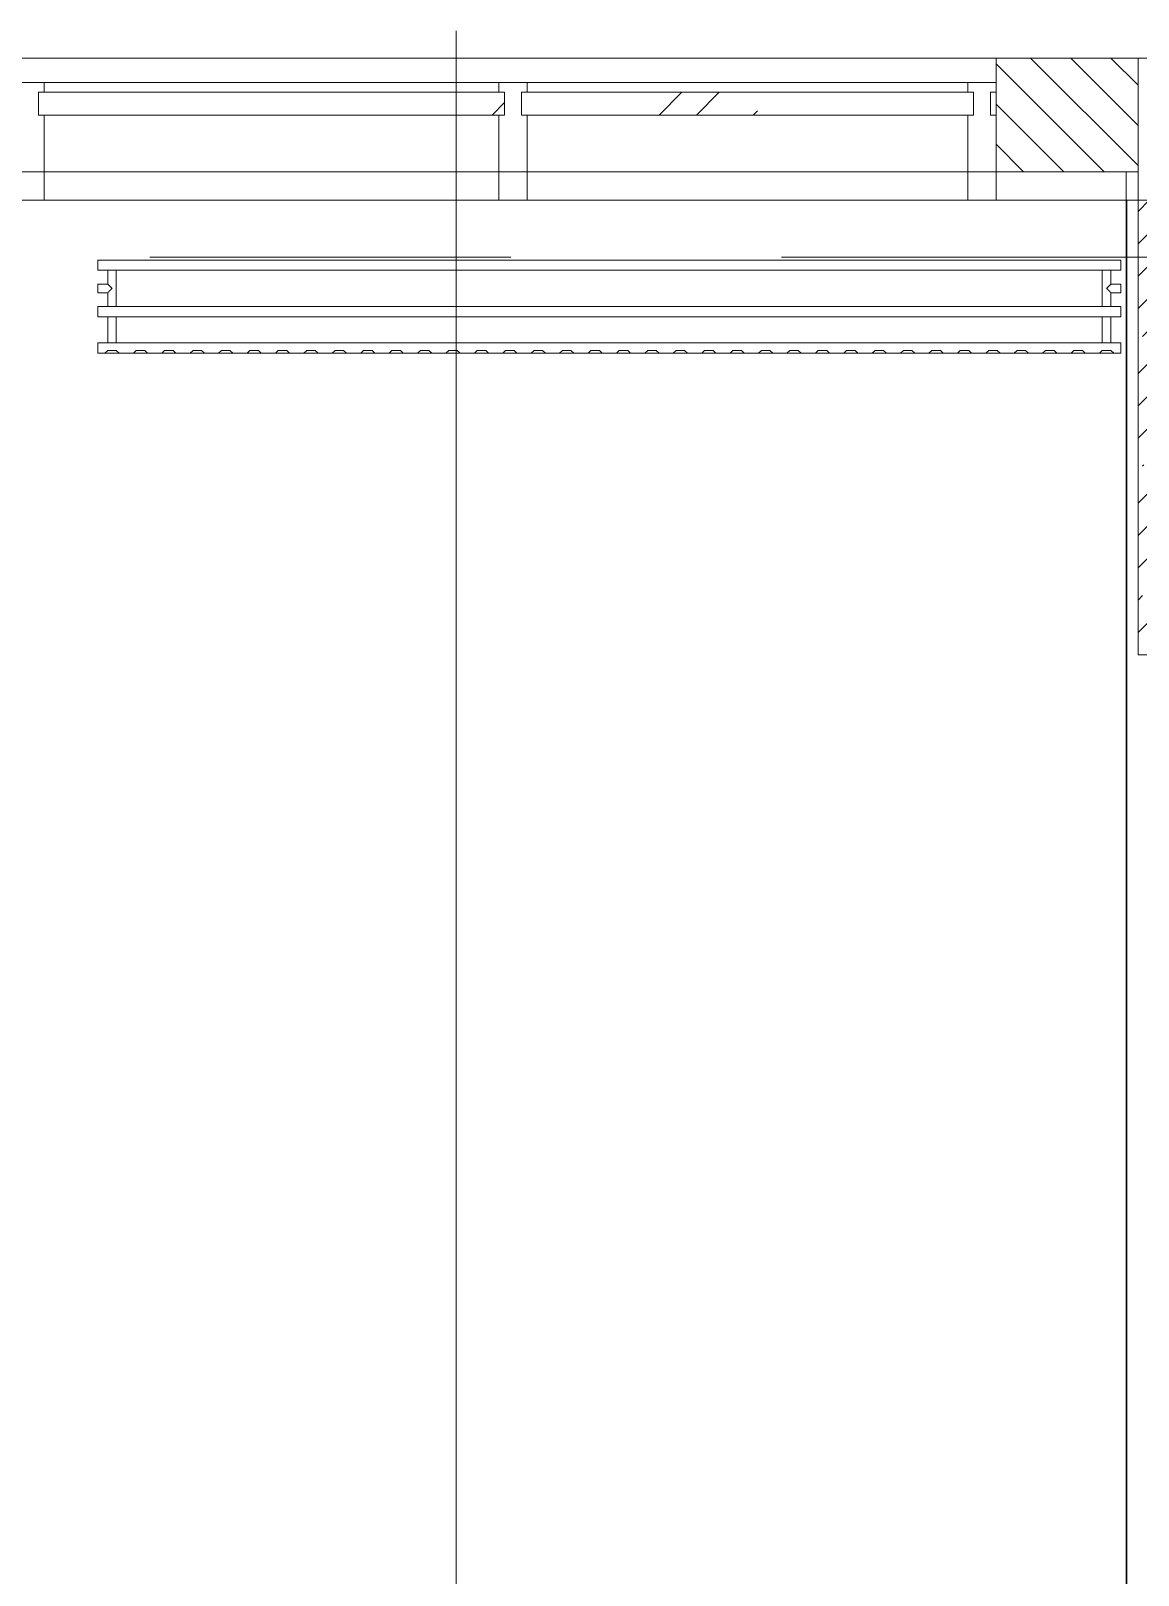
# Model space of a CAD drawing. Header units: millimetres. Extents: x -4029 to 232974, y -8553 to 104777.
# Drawn here: x 11762 to 13710, y 24680 to 27398 of the extents above; entities that cross this region are included whole.
import ezdxf

# ---------------------------------------------------------------- set-up
doc = ezdxf.new("R2010")
doc.units = ezdxf.units.MM
doc.linetypes.add('Осевая', pattern=[3175, 635, -476.25, 1587.5, -476.25])
for name, color, linetype, lineweight in [('A-AREA-BNDY', 7, 'Continuous', 9), ('A-GLAZ-CURT', 7, 'Continuous', 9), ('A-GLAZ-CWMG', 7, 'Continuous', 9), ('A-WALL', 7, 'Continuous', 9), ('S-COLS', 7, 'Continuous', 9), ('Оси', 7, 'Continuous', 9), ('Оси-2', 7, 'Осевая', 9)]:
    doc.layers.add(name, color=color, linetype=linetype, lineweight=lineweight)
doc.layers.add('A-FLOR-1', color=7, linetype='Continuous', lineweight=9, true_color=0xaaaaaa)
doc.layers.add('M-EQPM-1', color=7, linetype='Continuous', lineweight=9, true_color=0xaaaaaa)

# ---------------------------------------------------------------- blocks, each defined once
blk = doc.blocks.new('BSC_Колонна _Прямоугольная - 600х800-24078684-План монтажа стен и перегородок 1 этажа в осях 1-12')
at = {"layer": 'S-COLS'}
h = blk.add_hatch(dxfattribs=at)
h.set_pattern_fill('FP_5', color=256, style=0, pattern_type=2)
h.set_pattern_definition([(45, (-14010, -26700), (-57.02463, 57.02463), []), (45, (-13952.975, -26700), (-57.02463, 57.02463), [100.806, -20.161, 3.353, -16.808])])
h.paths.add_polyline_path([(272.9, -400), (300, -400), (300, 400), (-300, 400), (-300, -400)])
for p, q in [((300, 400), (-300, 400)), ((-300, 400), (-300, -400)), ((300, -400), (300, 400)), ((-300, -400), (300, -400))]:
    blk.add_line(p, q, dxfattribs=at)
blk = doc.blocks.new('Системная панель - Стекло - 40мм-V13-План монтажа стен и перегородок 1 этажа в осях 1-12')
at = {"layer": 'A-GLAZ-CURT'}
h = blk.add_hatch(dxfattribs=at)
h.set_pattern_fill('FP_27', color=256, style=0, pattern_type=2)
h.set_pattern_definition([(45, (-12285.26, -27190), (-282.8427, 282.8427), [200, -600]), (45, (-12485.26, -27290), (-282.8427, 282.8427), [600, -200]), (45, (-12085.26, -27390), (-282.8427, 282.8427), [200, -600])])
h.paths.add_polyline_path([(410, -40), (410, 0), (-410, 0), (-410, -40), (400, -40)])
for p, q in [((410, 0), (-410, 0)), ((-410, 0), (-410, -40)), ((410, -40), (410, 0)), ((-410, -40), (410, -40))]:
    blk.add_line(p, q, dxfattribs=at)
blk = doc.blocks.new('Системная панель - Стекло - 40мм-V14-План монтажа стен и перегородок 1 этажа в осях 1-12')
at = {"layer": 'A-GLAZ-CURT'}
h = blk.add_hatch(dxfattribs=at)
h.set_pattern_fill('FP_28', color=256, style=0, pattern_type=2)
h.set_pattern_definition([(45, (-13122.76, -27190), (-282.8427, 282.8427), [200, -600]), (45, (-13322.76, -27290), (-282.8427, 282.8427), [600, -200]), (45, (-12922.76, -27390), (-282.8427, 282.8427), [200, -600])])
h.paths.add_polyline_path([(17.1, -40), (397.5, -40), (397.5, 0), (-397.5, 0), (-397.5, -40), (-387.5, -40)])
for p, q in [((397.5, 0), (-397.5, 0)), ((-397.5, 0), (-397.5, -40)), ((397.5, -40), (397.5, 0)), ((-397.5, -40), (397.5, -40))]:
    blk.add_line(p, q, dxfattribs=at)
blk = doc.blocks.new('Прямоугольный импост - Импост структурный с накладкой - 160мм-20149069-План монтажа стен и перегородок 1 этажа в осях 1-12')
at = {"layer": 'A-GLAZ-CWMG'}
for p, q in [((9185, 27307), (8385, 27307)), ((9185, 27150), (8385, 27150))]:
    blk.add_line(p, q, dxfattribs=at)
blk = doc.blocks.new('Прямоугольный импост - Импост структурный с накладкой - 160мм-22794257-План монтажа стен и перегородок 1 этажа в осях 1-12')
at = {"layer": 'A-GLAZ-CWMG'}
for p, q in [((4935, 27307), (4160, 27307)), ((4935, 27150), (4160, 27150))]:
    blk.add_line(p, q, dxfattribs=at)
blk = doc.blocks.new('Прямоугольный импост - Импост структурный с накладкой - 190мм-20153711-План монтажа стен и перегородок 1 этажа в осях 1-12')
at = {"layer": 'A-GLAZ-CWMG'}
for p, q in [((-50, 40), (-50, 190)), ((-50, 190), (0, 190)), ((0, 190), (0, 40)), ((-40, 40), (-50, 40)), ((-40, 0), (-40, 40)), ((-10, 40), (-10, 0)), ((0, 40), (-10, 40)), ((-50, -17), (-50, 0)), ((-50, 0), (-40, 0)), ((-10, 0), (0, 0)), ((0, 0), (0, -17)), ((0, -17), (-50, -17))]:
    blk.add_line(p, q, dxfattribs=at)
blk = doc.blocks.new('Прямоугольный импост - Импост структурный с накладкой - 190мм-20153693-План монтажа стен и перегородок 1 этажа в осях 1-12')
at = {"layer": 'A-GLAZ-CWMG'}
for p, q in [((-25, 40), (-25, 190)), ((-25, 190), (25, 190)), ((25, 190), (25, 40)), ((-15, 40), (-25, 40)), ((-15, 0), (-15, 40)), ((15, 40), (15, 0)), ((25, 40), (15, 40)), ((-25, -17), (-25, 0)), ((-25, 0), (-15, 0)), ((15, 0), (25, 0)), ((25, 0), (25, -17)), ((25, -17), (-25, -17))]:
    blk.add_line(p, q, dxfattribs=at)
blk = doc.blocks.new('radiator_prado_classic_z_tip_30_po exemplyaru - Classic Z Тип 30-500-30677905-План монтажа стен и перегородок 1 этажа в осях 1-12')
at = {"layer": 'M-EQPM-1'}
for p, q in [((0, 228), (0, 210)), ((1800, 228), (0, 228)), ((0, 210), (0, 228)), ((0, 228), (12.5, 228)), ((12.5, 228), (37.5, 228)), ((37.5, 228), (12.5, 228)), ((12.5, 228), (37.5, 228)), ((12.5, 228), (17.5, 223)), ((12.5, 228), (17.5, 223)), ((32.5, 223), (17.5, 223)), ((17.5, 223), (32.5, 223)), ((32.5, 223), (37.5, 228)), ((37.5, 228), (32.5, 223)), ((37.5, 228), (62.5, 228)), ((62.5, 228), (87.5, 228)), ((87.5, 228), (62.5, 228)), ((62.5, 228), (87.5, 228)), ((62.5, 228), (67.5, 223)), ((62.5, 228), (67.5, 223)), ((82.5, 223), (67.5, 223)), ((67.5, 223), (82.5, 223)), ((82.5, 223), (87.5, 228)), ((87.5, 228), (82.5, 223)), ((87.5, 228), (112.5, 228)), ((112.5, 228), (137.5, 228)), ((137.5, 228), (112.5, 228)), ((112.5, 228), (137.5, 228)), ((112.5, 228), (117.5, 223)), ((112.5, 228), (117.5, 223)), ((132.5, 223), (117.5, 223)), ((117.5, 223), (132.5, 223)), ((132.5, 223), (137.5, 228)), ((137.5, 228), (132.5, 223)), ((137.5, 228), (162.5, 228)), ((162.5, 228), (187.5, 228)), ((187.5, 228), (162.5, 228)), ((162.5, 228), (187.5, 228)), ((162.5, 228), (167.5, 223)), ((162.5, 228), (167.5, 223)), ((182.5, 223), (167.5, 223)), ((167.5, 223), (182.5, 223)), ((182.5, 223), (187.5, 228)), ((187.5, 228), (182.5, 223)), ((187.5, 228), (212.5, 228)), ((212.5, 228), (237.5, 228)), ((237.5, 228), (212.5, 228)), ((212.5, 228), (237.5, 228)), ((212.5, 228), (217.5, 223)), ((212.5, 228), (217.5, 223)), ((232.5, 223), (217.5, 223)), ((217.5, 223), (232.5, 223)), ((232.5, 223), (237.5, 228)), ((237.5, 228), (232.5, 223)), ((237.5, 228), (262.5, 228)), ((262.5, 228), (287.5, 228)), ((287.5, 228), (262.5, 228)), ((262.5, 228), (287.5, 228)), ((262.5, 228), (267.5, 223)), ((262.5, 228), (267.5, 223)), ((282.5, 223), (267.5, 223)), ((267.5, 223), (282.5, 223)), ((282.5, 223), (287.5, 228)), ((287.5, 228), (282.5, 223)), ((287.5, 228), (312.5, 228)), ((312.5, 228), (337.5, 228)), ((337.5, 228), (312.5, 228)), ((312.5, 228), (337.5, 228)), ((312.5, 228), (317.5, 223)), ((312.5, 228), (317.5, 223)), ((332.5, 223), (317.5, 223)), ((317.5, 223), (332.5, 223)), ((332.5, 223), (337.5, 228)), ((337.5, 228), (332.5, 223)), ((337.5, 228), (362.5, 228)), ((362.5, 228), (387.5, 228)), ((387.5, 228), (362.5, 228)), ((362.5, 228), (387.5, 228)), ((362.5, 228), (367.5, 223)), ((362.5, 228), (367.5, 223)), ((382.5, 223), (367.5, 223)), ((367.5, 223), (382.5, 223)), ((382.5, 223), (387.5, 228)), ((387.5, 228), (382.5, 223)), ((387.5, 228), (412.5, 228)), ((412.5, 228), (437.5, 228)), ((437.5, 228), (412.5, 228)), ((412.5, 228), (437.5, 228)), ((412.5, 228), (417.5, 223)), ((412.5, 228), (417.5, 223)), ((432.5, 223), (417.5, 223)), ((417.5, 223), (432.5, 223)), ((432.5, 223), (437.5, 228)), ((437.5, 228), (432.5, 223)), ((437.5, 228), (462.5, 228)), ((462.5, 228), (487.5, 228)), ((487.5, 228), (462.5, 228)), ((462.5, 228), (487.5, 228)), ((462.5, 228), (467.5, 223)), ((462.5, 228), (467.5, 223)), ((482.5, 223), (467.5, 223)), ((467.5, 223), (482.5, 223)), ((482.5, 223), (487.5, 228)), ((487.5, 228), (482.5, 223)), ((487.5, 228), (512.5, 228)), ((512.5, 228), (537.5, 228)), ((537.5, 228), (512.5, 228)), ((512.5, 228), (537.5, 228)), ((512.5, 228), (517.5, 223)), ((512.5, 228), (517.5, 223)), ((532.5, 223), (517.5, 223)), ((517.5, 223), (532.5, 223)), ((532.5, 223), (537.5, 228)), ((537.5, 228), (532.5, 223)), ((537.5, 228), (562.5, 228)), ((562.5, 228), (587.5, 228)), ((587.5, 228), (562.5, 228)), ((562.5, 228), (587.5, 228)), ((562.5, 228), (567.5, 223)), ((562.5, 228), (567.5, 223)), ((582.5, 223), (567.5, 223)), ((567.5, 223), (582.5, 223)), ((582.5, 223), (587.5, 228)), ((587.5, 228), (582.5, 223)), ((587.5, 228), (612.5, 228)), ((612.5, 228), (637.5, 228)), ((637.5, 228), (612.5, 228)), ((612.5, 228), (637.5, 228)), ((612.5, 228), (617.5, 223)), ((612.5, 228), (617.5, 223)), ((632.5, 223), (617.5, 223)), ((617.5, 223), (632.5, 223)), ((632.5, 223), (637.5, 228)), ((637.5, 228), (632.5, 223)), ((637.5, 228), (662.5, 228)), ((662.5, 228), (687.5, 228)), ((687.5, 228), (662.5, 228)), ((662.5, 228), (687.5, 228)), ((662.5, 228), (667.5, 223)), ((662.5, 228), (667.5, 223)), ((682.5, 223), (667.5, 223)), ((667.5, 223), (682.5, 223)), ((682.5, 223), (687.5, 228)), ((687.5, 228), (682.5, 223)), ((687.5, 228), (712.5, 228)), ((712.5, 228), (737.5, 228)), ((737.5, 228), (712.5, 228)), ((712.5, 228), (737.5, 228)), ((712.5, 228), (717.5, 223)), ((712.5, 228), (717.5, 223)), ((732.5, 223), (717.5, 223)), ((717.5, 223), (732.5, 223)), ((732.5, 223), (737.5, 228)), ((737.5, 228), (732.5, 223)), ((737.5, 228), (762.5, 228)), ((762.5, 228), (787.5, 228)), ((787.5, 228), (762.5, 228)), ((762.5, 228), (787.5, 228)), ((762.5, 228), (767.5, 223)), ((762.5, 228), (767.5, 223)), ((782.5, 223), (767.5, 223)), ((767.5, 223), (782.5, 223)), ((782.5, 223), (787.5, 228)), ((787.5, 228), (782.5, 223)), ((787.5, 228), (812.5, 228)), ((812.5, 228), (837.5, 228)), ((837.5, 228), (812.5, 228)), ((812.5, 228), (837.5, 228)), ((812.5, 228), (817.5, 223)), ((812.5, 228), (817.5, 223)), ((832.5, 223), (817.5, 223)), ((817.5, 223), (832.5, 223)), ((832.5, 223), (837.5, 228)), ((837.5, 228), (832.5, 223)), ((837.5, 228), (862.5, 228)), ((862.5, 228), (887.5, 228)), ((887.5, 228), (862.5, 228)), ((862.5, 228), (887.5, 228)), ((862.5, 228), (867.5, 223)), ((862.5, 228), (867.5, 223)), ((882.5, 223), (867.5, 223)), ((867.5, 223), (882.5, 223)), ((882.5, 223), (887.5, 228)), ((887.5, 228), (882.5, 223)), ((887.5, 228), (912.5, 228)), ((912.5, 228), (937.5, 228)), ((937.5, 228), (912.5, 228)), ((912.5, 228), (937.5, 228)), ((912.5, 228), (917.5, 223)), ((912.5, 228), (917.5, 223)), ((932.5, 223), (917.5, 223)), ((917.5, 223), (932.5, 223)), ((932.5, 223), (937.5, 228)), ((937.5, 228), (932.5, 223)), ((937.5, 228), (962.5, 228)), ((962.5, 228), (987.5, 228)), ((987.5, 228), (962.5, 228)), ((962.5, 228), (987.5, 228)), ((962.5, 228), (967.5, 223)), ((962.5, 228), (967.5, 223)), ((982.5, 223), (967.5, 223)), ((967.5, 223), (982.5, 223)), ((982.5, 223), (987.5, 228)), ((987.5, 228), (982.5, 223)), ((987.5, 228), (1012.5, 228)), ((1012.5, 228), (1037.5, 228)), ((1037.5, 228), (1012.5, 228)), ((1012.5, 228), (1037.5, 228)), ((1012.5, 228), (1017.5, 223)), ((1012.5, 228), (1017.5, 223)), ((1032.5, 223), (1017.5, 223)), ((1017.5, 223), (1032.5, 223)), ((1032.5, 223), (1037.5, 228)), ((1037.5, 228), (1032.5, 223)), ((1037.5, 228), (1062.5, 228)), ((1062.5, 228), (1087.5, 228)), ((1087.5, 228), (1062.5, 228)), ((1062.5, 228), (1087.5, 228)), ((1062.5, 228), (1067.5, 223)), ((1062.5, 228), (1067.5, 223)), ((1082.5, 223), (1067.5, 223)), ((1067.5, 223), (1082.5, 223)), ((1082.5, 223), (1087.5, 228)), ((1087.5, 228), (1082.5, 223)), ((1087.5, 228), (1112.5, 228)), ((1112.5, 228), (1137.5, 228)), ((1137.5, 228), (1112.5, 228)), ((1112.5, 228), (1137.5, 228)), ((1112.5, 228), (1117.5, 223)), ((1112.5, 228), (1117.5, 223)), ((1132.5, 223), (1117.5, 223)), ((1117.5, 223), (1132.5, 223)), ((1132.5, 223), (1137.5, 228)), ((1137.5, 228), (1132.5, 223)), ((1137.5, 228), (1162.5, 228)), ((1162.5, 228), (1187.5, 228)), ((1187.5, 228), (1162.5, 228)), ((1162.5, 228), (1187.5, 228)), ((1162.5, 228), (1167.5, 223)), ((1162.5, 228), (1167.5, 223)), ((1182.5, 223), (1167.5, 223)), ((1167.5, 223), (1182.5, 223)), ((1182.5, 223), (1187.5, 228)), ((1187.5, 228), (1182.5, 223)), ((1187.5, 228), (1212.5, 228)), ((1212.5, 228), (1237.5, 228)), ((1237.5, 228), (1212.5, 228)), ((1212.5, 228), (1237.5, 228)), ((1212.5, 228), (1217.5, 223)), ((1212.5, 228), (1217.5, 223)), ((1232.5, 223), (1217.5, 223)), ((1217.5, 223), (1232.5, 223)), ((1232.5, 223), (1237.5, 228)), ((1237.5, 228), (1232.5, 223)), ((1237.5, 228), (1262.5, 228)), ((1262.5, 228), (1287.5, 228)), ((1287.5, 228), (1262.5, 228)), ((1262.5, 228), (1287.5, 228)), ((1262.5, 228), (1267.5, 223)), ((1262.5, 228), (1267.5, 223)), ((1282.5, 223), (1267.5, 223)), ((1267.5, 223), (1282.5, 223)), ((1282.5, 223), (1287.5, 228)), ((1287.5, 228), (1282.5, 223)), ((1287.5, 228), (1312.5, 228)), ((1312.5, 228), (1337.5, 228)), ((1337.5, 228), (1312.5, 228)), ((1312.5, 228), (1337.5, 228)), ((1312.5, 228), (1317.5, 223)), ((1312.5, 228), (1317.5, 223)), ((1332.5, 223), (1317.5, 223)), ((1317.5, 223), (1332.5, 223)), ((1332.5, 223), (1337.5, 228)), ((1337.5, 228), (1332.5, 223)), ((1337.5, 228), (1362.5, 228)), ((1362.5, 228), (1387.5, 228)), ((1387.5, 228), (1362.5, 228)), ((1362.5, 228), (1387.5, 228)), ((1362.5, 228), (1367.5, 223)), ((1362.5, 228), (1367.5, 223)), ((1382.5, 223), (1367.5, 223)), ((1367.5, 223), (1382.5, 223)), ((1382.5, 223), (1387.5, 228)), ((1387.5, 228), (1382.5, 223)), ((1387.5, 228), (1412.5, 228)), ((1412.5, 228), (1437.5, 228)), ((1437.5, 228), (1412.5, 228)), ((1412.5, 228), (1437.5, 228)), ((1412.5, 228), (1417.5, 223)), ((1412.5, 228), (1417.5, 223)), ((1432.5, 223), (1417.5, 223)), ((1417.5, 223), (1432.5, 223)), ((1432.5, 223), (1437.5, 228)), ((1437.5, 228), (1432.5, 223)), ((1437.5, 228), (1462.5, 228)), ((1462.5, 228), (1487.5, 228)), ((1487.5, 228), (1462.5, 228)), ((1462.5, 228), (1487.5, 228)), ((1462.5, 228), (1467.5, 223)), ((1462.5, 228), (1467.5, 223)), ((1482.5, 223), (1467.5, 223)), ((1467.5, 223), (1482.5, 223)), ((1482.5, 223), (1487.5, 228)), ((1487.5, 228), (1482.5, 223)), ((1487.5, 228), (1512.5, 228)), ((1512.5, 228), (1537.5, 228)), ((1537.5, 228), (1512.5, 228)), ((1512.5, 228), (1537.5, 228)), ((1512.5, 228), (1517.5, 223)), ((1512.5, 228), (1517.5, 223)), ((1532.5, 223), (1517.5, 223)), ((1517.5, 223), (1532.5, 223)), ((1532.5, 223), (1537.5, 228)), ((1537.5, 228), (1532.5, 223)), ((1537.5, 228), (1562.5, 228)), ((1562.5, 228), (1587.5, 228)), ((1587.5, 228), (1562.5, 228)), ((1562.5, 228), (1587.5, 228)), ((1562.5, 228), (1567.5, 223)), ((1562.5, 228), (1567.5, 223)), ((1582.5, 223), (1567.5, 223)), ((1567.5, 223), (1582.5, 223)), ((1582.5, 223), (1587.5, 228)), ((1587.5, 228), (1582.5, 223)), ((1587.5, 228), (1612.5, 228)), ((1612.5, 228), (1637.5, 228)), ((1637.5, 228), (1612.5, 228)), ((1612.5, 228), (1637.5, 228)), ((1612.5, 228), (1617.5, 223)), ((1612.5, 228), (1617.5, 223)), ((1632.5, 223), (1617.5, 223)), ((1617.5, 223), (1632.5, 223)), ((1632.5, 223), (1637.5, 228)), ((1637.5, 228), (1632.5, 223)), ((1637.5, 228), (1662.5, 228)), ((1662.5, 228), (1687.5, 228)), ((1687.5, 228), (1662.5, 228)), ((1662.5, 228), (1687.5, 228)), ((1662.5, 228), (1667.5, 223)), ((1662.5, 228), (1667.5, 223)), ((1682.5, 223), (1667.5, 223)), ((1667.5, 223), (1682.5, 223)), ((1682.5, 223), (1687.5, 228)), ((1687.5, 228), (1682.5, 223)), ((1687.5, 228), (1712.5, 228)), ((1712.5, 228), (1737.5, 228)), ((1737.5, 228), (1712.5, 228)), ((1712.5, 228), (1737.5, 228)), ((1712.5, 228), (1717.5, 223)), ((1712.5, 228), (1717.5, 223)), ((1732.5, 223), (1717.5, 223)), ((1717.5, 223), (1732.5, 223)), ((1732.5, 223), (1737.5, 228)), ((1737.5, 228), (1732.5, 223)), ((1737.5, 228), (1762.5, 228)), ((1762.5, 228), (1787.5, 228)), ((1787.5, 228), (1762.5, 228)), ((1762.5, 228), (1787.5, 228)), ((1762.5, 228), (1767.5, 223)), ((1762.5, 228), (1767.5, 223)), ((1782.5, 223), (1767.5, 223)), ((1767.5, 223), (1782.5, 223)), ((1782.5, 223), (1787.5, 228)), ((1787.5, 228), (1782.5, 223)), ((1787.5, 228), (1800, 228)), ((1800, 210), (1800, 228)), ((1800, 228), (1800, 210)), ((0, 210), (1800, 210)), ((17.5, 210), (0, 210)), ((17.5, 210), (17.5, 164)), ((17.5, 210), (17.5, 164)), ((32.5, 210), (17.5, 210)), ((17.5, 210), (21.2, 210)), ((32.5, 210), (17.5, 210)), ((17.5, 210), (32.5, 210)), ((31.5, 210), (18.5, 210)), ((21.2, 210), (23.1, 210)), ((23.1, 210), (25, 210)), ((25, 210), (28.7, 210)), ((28.7, 210), (32.5, 210)), ((32.5, 164), (32.5, 210)), ((32.5, 164), (32.5, 210)), ((1767.5, 210), (32.5, 210)), ((1767.5, 210), (1767.5, 164)), ((1767.5, 210), (1767.5, 164)), ((1782.5, 210), (1767.5, 210)), ((1767.5, 210), (1782.5, 210)), ((1767.8, 210), (1767.5, 210)), ((1767.5, 210), (1768.5, 210)), ((1768.5, 210), (1767.8, 210)), ((1773.1, 210), (1768.5, 210)), ((1768.5, 210), (1769.7, 210)), ((1781.5, 210), (1768.5, 210)), ((1769.7, 210), (1781.5, 210)), ((1775, 210), (1773.1, 210)), ((1782.5, 210), (1775, 210)), ((1781.5, 210), (1782.5, 210)), ((1782.5, 164), (1782.5, 210)), ((1782.5, 164), (1782.5, 210)), ((1800, 210), (1782.5, 210)), ((1800, 164), (0, 164)), ((0, 164), (0, 146)), ((0, 146), (0, 164)), ((0, 164), (17.5, 164)), ((23.1, 164), (17.5, 164)), ((17.5, 164), (32.5, 164)), ((32.5, 164), (17.5, 164)), ((17.5, 164), (32.5, 164)), ((18.5, 164), (31.5, 164)), ((32.5, 164), (23.1, 164)), ((32.5, 164), (1767.5, 164)), ((1782.5, 164), (1767.5, 164)), ((1767.5, 164), (1782.5, 164)), ((1771.2, 164), (1767.5, 164)), ((1767.5, 164), (1771.2, 164)), ((1768.5, 164), (1781.5, 164)), ((1773.1, 164), (1771.2, 164)), ((1771.2, 164), (1782.5, 164)), ((1775, 164), (1773.1, 164)), ((1782.2, 164), (1775, 164)), ((1782.5, 164), (1782.2, 164)), ((1782.5, 164), (1800, 164)), ((1800, 146), (1800, 164)), ((1800, 164), (1800, 146)), ((0, 146), (1800, 146)), ((17.5, 146), (0, 146)), ((17.5, 146), (17.5, 121.5)), ((17.5, 146), (17.5, 121.5)), ((17.5, 146), (32.5, 146)), ((18.5, 146), (17.5, 146)), ((17.5, 146), (32.5, 146)), ((32.5, 146), (17.5, 146)), ((23.1, 146), (18.5, 146)), ((31.5, 146), (18.5, 146)), ((25, 146), (23.1, 146)), ((32.5, 146), (25, 146)), ((32.5, 82), (32.5, 146)), ((32.5, 82), (32.5, 146)), ((1767.5, 146), (32.5, 146)), ((1767.5, 146), (1767.5, 82)), ((1767.5, 146), (1767.5, 82)), ((1767.5, 146), (1776.9, 146)), ((1782.5, 146), (1767.5, 146)), ((1767.5, 146), (1782.5, 146)), ((1782.5, 146), (1767.5, 146)), ((1781.5, 146), (1768.5, 146)), ((1776.9, 146), (1778.7, 146)), ((1778.7, 146), (1780.3, 146)), ((1780.3, 146), (1781.5, 146)), ((1781.5, 146), (1782.2, 146)), ((1782.2, 146), (1782.5, 146)), ((1782.5, 121.5), (1782.5, 146)), ((1782.5, 121.5), (1782.5, 146)), ((1800, 146), (1782.5, 146)), ((17.5, 121.5), (0, 121.5)), ((17.5, 121.5), (0, 121.5)), ((0, 121.5), (0, 121.2)), ((0, 106.5), (0, 121.5)), ((0, 121.2), (0, 106.8)), ((0, 121.2), (0, 120.5)), ((0, 120.5), (0, 121.2)), ((0, 121.2), (0, 121.2)), ((0, 120.5), (0, 119.3)), ((0, 119.3), (0, 120.5)), ((0, 119.3), (0, 117.8)), ((0, 117.8), (0, 119.3)), ((0, 117.8), (0, 115.9)), ((0, 115.9), (0, 117.8)), ((0, 115.9), (0, 114)), ((0, 114), (0, 115.9)), ((0, 114), (0, 112.1)), ((0, 112.1), (0, 114)), ((0, 112.1), (0, 110.2)), ((0, 110.2), (0, 112.1)), ((0, 110.2), (0, 108.7)), ((0, 108.7), (0, 110.2)), ((1800, 121.5), (1782.5, 121.5)), ((1800, 121.5), (1782.5, 121.5)), ((1800, 121.5), (1800, 106.5)), ((1800, 121.2), (1800, 121.5)), ((1800, 121.5), (1800, 121.2)), ((1800, 121.2), (1800, 121.5)), ((1800, 106.8), (1800, 121.2)), ((1800, 121.2), (1800, 106.8)), ((1800, 106.8), (1800, 121.2)), ((0, 108.7), (0, 106.8)), ((0, 106.8), (0, 108.7)), ((0, 106.8), (0, 106.5)), ((0, 106.8), (0, 106.8)), ((0, 106.5), (17.5, 106.5)), ((0, 106.5), (17.5, 106.5)), ((1800, 82), (0, 82)), ((0, 82), (0, 64)), ((0, 64), (0, 82)), ((0, 82), (17.5, 82)), ((17.5, 106.5), (17.5, 82)), ((17.5, 106.5), (17.5, 82)), ((32.5, 82), (17.5, 82)), ((17.5, 82), (17.8, 82)), ((32.5, 82), (17.5, 82)), ((17.5, 82), (32.5, 82)), ((17.8, 82), (21.2, 82)), ((18.5, 82), (31.5, 82)), ((21.2, 82), (23.1, 82)), ((23.1, 82), (32.5, 82)), ((32.5, 82), (1767.5, 82)), ((1782.5, 82), (1767.5, 82)), ((1767.5, 82), (1782.5, 82)), ((1776.9, 82), (1767.5, 82)), ((1767.5, 82), (1780.3, 82)), ((1768.5, 82), (1781.5, 82)), ((1782.5, 82), (1776.9, 82)), ((1780.3, 82), (1781.5, 82)), ((1781.5, 82), (1782.2, 82)), ((1782.2, 82), (1782.5, 82)), ((1782.5, 82), (1782.5, 106.5)), ((1782.5, 106.5), (1800, 106.5)), ((1782.5, 82), (1782.5, 106.5)), ((1782.5, 106.5), (1800, 106.5)), ((1782.5, 82), (1800, 82)), ((1800, 106.5), (1800, 106.8)), ((1800, 106.8), (1800, 106.5)), ((1800, 106.5), (1800, 106.8)), ((1800, 64), (1800, 82)), ((1800, 82), (1800, 64)), ((1800, 64), (0, 64)), ((0, 64), (1800, 64))]:
    blk.add_line(p, q, dxfattribs=at)
for points, knots in [([(17.8, 121.2), (17.7, 121.3), (17.7, 121.3), (17.5, 121.5), (17.5, 121.5), (17.5, 121.5)], [0.8571429, 0.8571429, 0.8571429, 0.8571429, 0.8928571, 0.9285714, 1, 1, 1, 1]), ([(17.5, 121.5), (17.5, 121.5), (17.5, 121.5), (17.7, 121.3), (17.7, 121.3), (17.8, 121.2)], [0, 0, 0, 0, 0.0714286, 0.1071429, 0.1428571, 0.1428571, 0.1428571, 0.1428571]), ([(17.5, 121.5), (17.5, 121.5), (17.5, 121.5), (17.7, 121.3), (17.7, 121.3), (17.8, 121.2)], [0, 0, 0, 0, 0.0714286, 0.1071429, 0.1428571, 0.1428571, 0.1428571, 0.1428571]), ([(25, 114), (24.5, 114.5), (23.6, 115.4), (22.4, 116.6), (21.6, 117.4), (21.1, 117.9), (20.8, 118.2), (20.5, 118.5), (20.2, 118.8), (19.8, 119.1), (19.6, 119.4), (19.3, 119.7), (19, 120), (18.7, 120.3), (18.5, 120.5), (18.3, 120.7), (18.1, 120.9), (17.9, 121.1), (17.8, 121.2), (17.7, 121.3), (17.5, 121.5), (17.5, 121.5), (17.5, 121.5)], [0, 0, 0, 0, 0.142857, 0.285714, 0.357143, 0.392857, 0.428571, 0.464286, 0.5, 0.535714, 0.571429, 0.607143, 0.642857, 0.678571, 0.714286, 0.75, 0.785714, 0.821429, 0.857143, 0.892857, 0.928571, 1, 1, 1, 1]), ([(17.5, 106.5), (17.5, 106.5), (17.5, 106.5), (17.7, 106.7), (17.8, 106.8), (17.9, 106.9), (18.1, 107.1), (18.3, 107.3), (18.5, 107.5), (18.7, 107.7), (19, 108), (19.3, 108.3), (19.6, 108.6), (19.8, 108.9), (20.3, 109.3), (20.7, 109.7), (21.1, 110.1), (21.6, 110.6), (22.4, 111.4), (23.6, 112.6), (24.5, 113.5), (25, 114)], [0, 0, 0, 0, 0.071429, 0.107143, 0.142857, 0.178571, 0.214286, 0.25, 0.285714, 0.321429, 0.357143, 0.392857, 0.428571, 0.464286, 0.5, 0.571429, 0.607143, 0.642857, 0.714286, 0.857143, 1, 1, 1, 1]), ([(17.8, 121.2), (17.8, 121.2), (17.9, 121.1), (18.1, 120.9), (18.3, 120.7), (18.5, 120.5), (18.7, 120.3), (19, 120), (19.3, 119.7), (19.6, 119.4), (19.9, 119.2), (20.3, 118.7), (20.6, 118.4), (20.8, 118.2)], [0.1428571, 0.1428571, 0.1428571, 0.1428571, 0.1785714, 0.2142857, 0.25, 0.2857143, 0.3214286, 0.3571429, 0.3928571, 0.4285714, 0.4642857, 0.5, 0.5714286, 0.5714286, 0.5714286, 0.5714286]), ([(17.8, 121.2), (17.8, 121.2), (17.9, 121.1), (18.1, 120.9), (18.3, 120.7), (18.5, 120.5), (18.7, 120.3), (19, 120), (19.3, 119.7), (19.6, 119.4), (19.8, 119.1), (20.3, 118.7), (20.7, 118.3), (21.1, 117.9), (21.6, 117.4), (22.4, 116.6), (23.1, 115.9), (23.6, 115.4)], [0.1428571, 0.1428571, 0.1428571, 0.1428571, 0.1785714, 0.2142857, 0.25, 0.2857143, 0.3214286, 0.3571429, 0.3928571, 0.4285714, 0.4642857, 0.5, 0.5714286, 0.6071429, 0.6428571, 0.7142857, 0.8571429, 0.8571429, 0.8571429, 0.8571429]), ([(22.1, 111.1), (21.9, 110.9), (21.6, 110.6), (21.1, 110.1), (20.8, 109.8), (20.5, 109.5), (20.2, 109.2), (19.8, 108.9), (19.6, 108.6), (19.3, 108.3), (19, 108), (18.7, 107.7), (18.5, 107.5), (18.3, 107.3), (18.1, 107.1), (17.9, 106.9), (17.8, 106.8), (17.8, 106.8)], [0.2857143, 0.2857143, 0.2857143, 0.2857143, 0.3571429, 0.3928571, 0.4285714, 0.4642857, 0.5, 0.5357143, 0.5714286, 0.6071429, 0.6428571, 0.6785714, 0.7142857, 0.75, 0.7857143, 0.8214286, 0.8571429, 0.8571429, 0.8571429, 0.8571429]), ([(17.8, 106.8), (17.8, 106.8), (17.9, 106.9), (18.1, 107.1), (18.3, 107.3), (18.5, 107.5), (18.7, 107.7), (19, 108), (19.3, 108.3), (19.6, 108.6), (19.9, 108.8), (20.3, 109.3), (20.6, 109.6), (20.8, 109.8)], [0.1428571, 0.1428571, 0.1428571, 0.1428571, 0.1785714, 0.2142857, 0.25, 0.2857143, 0.3214286, 0.3571429, 0.3928571, 0.4285714, 0.4642857, 0.5, 0.5714286, 0.5714286, 0.5714286, 0.5714286]), ([(22.1, 116.9), (21.9, 117.1), (21.6, 117.4), (21.1, 117.9), (20.9, 118.1), (20.8, 118.2)], [0.2857143, 0.2857143, 0.2857143, 0.2857143, 0.3571429, 0.3928571, 0.4285714, 0.4285714, 0.4285714, 0.4285714]), ([(20.8, 118.2), (20.9, 118.1), (21.1, 117.9), (21.6, 117.4), (21.9, 117.1), (22.1, 116.9)], [0.5714286, 0.5714286, 0.5714286, 0.5714286, 0.6071429, 0.6428571, 0.7142857, 0.7142857, 0.7142857, 0.7142857]), ([(20.8, 109.8), (20.9, 109.9), (21.1, 110.1), (21.6, 110.6), (21.9, 110.9), (22.1, 111.1)], [0.5714286, 0.5714286, 0.5714286, 0.5714286, 0.6071429, 0.6428571, 0.7142857, 0.7142857, 0.7142857, 0.7142857]), ([(22.1, 111.1), (21.9, 110.9), (21.6, 110.6), (21.1, 110.1), (20.9, 109.9), (20.8, 109.8)], [0.2857143, 0.2857143, 0.2857143, 0.2857143, 0.3571429, 0.3928571, 0.4285714, 0.4285714, 0.4285714, 0.4285714]), ([(1775, 114), (1775.5, 114.5), (1776.4, 115.4), (1777.6, 116.6), (1778.4, 117.4), (1778.9, 117.9), (1779.2, 118.2), (1779.5, 118.5), (1779.8, 118.8), (1780.1, 119.2), (1780.4, 119.4), (1780.7, 119.7), (1781, 120), (1781.3, 120.3), (1781.5, 120.5), (1781.7, 120.7), (1781.9, 120.9), (1782.1, 121.1), (1782.2, 121.2), (1782.3, 121.3), (1782.5, 121.5), (1782.5, 121.5), (1782.5, 121.5)], [0, 0, 0, 0, 0.142857, 0.285714, 0.357143, 0.392857, 0.428571, 0.464286, 0.5, 0.535714, 0.571429, 0.607143, 0.642857, 0.678571, 0.714286, 0.75, 0.785714, 0.821429, 0.857143, 0.892857, 0.928571, 1, 1, 1, 1]), ([(1782.5, 106.5), (1782.5, 106.5), (1782.5, 106.5), (1782.3, 106.7), (1782.2, 106.8), (1782.1, 106.9), (1781.9, 107.1), (1781.7, 107.3), (1781.5, 107.5), (1781.3, 107.7), (1781, 108), (1780.7, 108.3), (1780.4, 108.6), (1780.1, 108.8), (1779.7, 109.3), (1779.3, 109.7), (1778.9, 110.1), (1778.4, 110.6), (1777.6, 111.4), (1776.4, 112.6), (1775.5, 113.5), (1775, 114)], [0, 0, 0, 0, 0.071429, 0.107143, 0.142857, 0.178571, 0.214286, 0.25, 0.285714, 0.321429, 0.357143, 0.392857, 0.428571, 0.464286, 0.5, 0.571429, 0.607143, 0.642857, 0.714286, 0.857143, 1, 1, 1, 1]), ([(1782.2, 121.2), (1782.2, 121.2), (1782.1, 121.1), (1781.9, 120.9), (1781.7, 120.7), (1781.5, 120.5), (1781.3, 120.3), (1781, 120), (1780.7, 119.7), (1780.4, 119.4), (1780.1, 119.2), (1779.7, 118.7), (1779.3, 118.3), (1778.9, 117.9), (1778.4, 117.4), (1777.6, 116.6), (1776.9, 115.9), (1776.4, 115.4)], [0.1428571, 0.1428571, 0.1428571, 0.1428571, 0.1785714, 0.2142857, 0.25, 0.2857143, 0.3214286, 0.3571429, 0.3928571, 0.4285714, 0.4642857, 0.5, 0.5714286, 0.6071429, 0.6428571, 0.7142857, 0.8571429, 0.8571429, 0.8571429, 0.8571429]), ([(1776.4, 115.4), (1776.9, 115.9), (1777.6, 116.6), (1778.4, 117.4), (1778.9, 117.9), (1779.2, 118.2), (1779.5, 118.5), (1779.8, 118.8), (1780.1, 119.2), (1780.4, 119.4), (1780.7, 119.7), (1781, 120), (1781.3, 120.3), (1781.5, 120.5), (1781.7, 120.7), (1781.9, 120.9), (1782.1, 121.1), (1782.2, 121.2), (1782.2, 121.2)], [0.1428571, 0.1428571, 0.1428571, 0.1428571, 0.2857143, 0.3571429, 0.3928571, 0.4285714, 0.4642857, 0.5, 0.5357143, 0.5714286, 0.6071429, 0.6428571, 0.6785714, 0.7142857, 0.75, 0.7857143, 0.8214286, 0.8571429, 0.8571429, 0.8571429, 0.8571429]), ([(1779.2, 118.2), (1779.1, 118.1), (1778.9, 117.9), (1778.4, 117.4), (1778.1, 117.1), (1777.9, 116.9)], [0.5714286, 0.5714286, 0.5714286, 0.5714286, 0.6071429, 0.6428571, 0.7142857, 0.7142857, 0.7142857, 0.7142857]), ([(1777.9, 111.1), (1778.1, 110.9), (1778.4, 110.6), (1778.9, 110.1), (1779.2, 109.8), (1779.5, 109.5), (1779.8, 109.2), (1780.1, 108.8), (1780.4, 108.6), (1780.7, 108.3), (1781, 108), (1781.3, 107.7), (1781.5, 107.5), (1781.7, 107.3), (1781.9, 107.1), (1782.1, 106.9), (1782.2, 106.8), (1782.2, 106.8)], [0.2857143, 0.2857143, 0.2857143, 0.2857143, 0.3571429, 0.3928571, 0.4285714, 0.4642857, 0.5, 0.5357143, 0.5714286, 0.6071429, 0.6428571, 0.6785714, 0.7142857, 0.75, 0.7857143, 0.8214286, 0.8571429, 0.8571429, 0.8571429, 0.8571429]), ([(1777.9, 111.1), (1778.1, 110.9), (1778.4, 110.6), (1778.9, 110.1), (1779.2, 109.8), (1779.5, 109.5), (1779.8, 109.2), (1780.1, 108.8), (1780.4, 108.6), (1780.7, 108.3), (1781, 108), (1781.3, 107.7), (1781.5, 107.5), (1781.7, 107.3), (1781.9, 107.1), (1782.1, 106.9), (1782.2, 106.8), (1782.2, 106.8)], [0.2857143, 0.2857143, 0.2857143, 0.2857143, 0.3571429, 0.3928571, 0.4285714, 0.4642857, 0.5, 0.5357143, 0.5714286, 0.6071429, 0.6428571, 0.6785714, 0.7142857, 0.75, 0.7857143, 0.8214286, 0.8571429, 0.8571429, 0.8571429, 0.8571429]), ([(1781.5, 107.5), (1781.4, 107.6), (1781.3, 107.7), (1781, 108), (1780.7, 108.3), (1780.4, 108.6), (1780.1, 108.8), (1779.7, 109.3), (1779.3, 109.7), (1778.9, 110.1), (1778.4, 110.6), (1778.1, 110.9), (1777.9, 111.1)], [0.2857143, 0.2857143, 0.2857143, 0.2857143, 0.3214286, 0.3571429, 0.3928571, 0.4285714, 0.4642857, 0.5, 0.5714286, 0.6071429, 0.6428571, 0.7142857, 0.7142857, 0.7142857, 0.7142857]), ([(1780.4, 119.4), (1780.3, 119.3), (1780.1, 119.2), (1779.7, 118.7), (1779.4, 118.4), (1779.2, 118.2)], [0.4285714, 0.4285714, 0.4285714, 0.4285714, 0.4642857, 0.5, 0.5714286, 0.5714286, 0.5714286, 0.5714286]), ([(1782.5, 121.5), (1782.5, 121.5), (1782.5, 121.5), (1782.3, 121.3), (1782.3, 121.3), (1782.2, 121.2)], [0, 0, 0, 0, 0.0714286, 0.1071429, 0.1428571, 0.1428571, 0.1428571, 0.1428571]), ([(1782.5, 121.5), (1782.5, 121.5), (1782.5, 121.5), (1782.3, 121.3), (1782.3, 121.3), (1782.2, 121.2)], [0, 0, 0, 0, 0.0714286, 0.1071429, 0.1428571, 0.1428571, 0.1428571, 0.1428571]), ([(1782.2, 121.2), (1782.3, 121.3), (1782.3, 121.3), (1782.5, 121.5), (1782.5, 121.5), (1782.5, 121.5)], [0.8571429, 0.8571429, 0.8571429, 0.8571429, 0.8928571, 0.9285714, 1, 1, 1, 1]), ([(17.5, 106.5), (17.5, 106.5), (17.5, 106.5), (17.7, 106.7), (17.7, 106.7), (17.8, 106.8)], [0, 0, 0, 0, 0.0714286, 0.1071429, 0.1428571, 0.1428571, 0.1428571, 0.1428571]), ([(17.8, 106.8), (17.7, 106.7), (17.7, 106.7), (17.5, 106.5), (17.5, 106.5), (17.5, 106.5)], [0.8571429, 0.8571429, 0.8571429, 0.8571429, 0.8928571, 0.9285714, 1, 1, 1, 1]), ([(17.8, 106.8), (17.7, 106.7), (17.7, 106.7), (17.5, 106.5), (17.5, 106.5), (17.5, 106.5)], [0.8571429, 0.8571429, 0.8571429, 0.8571429, 0.8928571, 0.9285714, 1, 1, 1, 1]), ([(1782.2, 106.8), (1782.3, 106.7), (1782.3, 106.7), (1782.5, 106.5), (1782.5, 106.5), (1782.5, 106.5)], [0.8571429, 0.8571429, 0.8571429, 0.8571429, 0.8928571, 0.9285714, 1, 1, 1, 1]), ([(1782.2, 106.8), (1782.3, 106.7), (1782.3, 106.7), (1782.5, 106.5), (1782.5, 106.5), (1782.5, 106.5)], [0.8571429, 0.8571429, 0.8571429, 0.8571429, 0.8928571, 0.9285714, 1, 1, 1, 1]), ([(1782.5, 106.5), (1782.5, 106.5), (1782.5, 106.5), (1782.3, 106.7), (1782.3, 106.7), (1782.2, 106.8)], [0, 0, 0, 0, 0.0714286, 0.1071429, 0.1428571, 0.1428571, 0.1428571, 0.1428571])]:
    blk.add_open_spline(points, degree=3, knots=knots, dxfattribs=at)
for points in [[(18.5, 120.5), (18.4, 120.6), (18.3, 120.7), (18.1, 120.9), (17.9, 121.1), (17.8, 121.2), (17.8, 121.2)], [(20.8, 109.8), (20.7, 109.7), (20.5, 109.5), (20.2, 109.2), (19.9, 108.8), (19.6, 108.6), (19.3, 108.3), (19, 108), (18.7, 107.7), (18.5, 107.5), (18.3, 107.3), (18.1, 107.1), (17.9, 106.9), (17.8, 106.8), (17.8, 106.8)], [(20.8, 118.2), (20.7, 118.3), (20.5, 118.5), (20.2, 118.8), (19.9, 119.2), (19.6, 119.4), (19.3, 119.7), (19, 120), (18.7, 120.3), (18.6, 120.4), (18.5, 120.5)], [(23.6, 115.4), (23.1, 115.9), (22.6, 116.4), (22.1, 116.9)], [(22.1, 116.9), (22.6, 116.4), (23.1, 115.9), (23.6, 115.4)], [(25, 114), (24.5, 113.5), (23.6, 112.6), (22.6, 111.6), (22.1, 111.1)], [(22.1, 111.1), (22.6, 111.6), (23.1, 112.1), (23.6, 112.6)], [(23.6, 112.6), (23.1, 112.1), (22.6, 111.6), (22.1, 111.1)], [(25, 114), (24.5, 114.5), (24, 115), (23.6, 115.4)], [(23.6, 115.4), (24, 115), (24.5, 114.5), (25, 114)], [(23.6, 115.4), (24, 115), (24.5, 114.5), (25, 114)], [(23.6, 112.6), (24, 113), (24.5, 113.5), (25, 114)], [(25, 114), (24.5, 113.5), (24, 113), (23.6, 112.6)], [(1776.4, 115.4), (1776, 115), (1775.5, 114.5), (1775, 114)], [(1776.4, 115.4), (1776, 115), (1775.5, 114.5), (1775, 114)], [(1775, 114), (1775.5, 114.5), (1776, 115), (1776.4, 115.4)], [(1775, 114), (1775.5, 113.5), (1776.4, 112.6), (1777.4, 111.6), (1777.9, 111.1)], [(1775, 114), (1775.5, 113.5), (1776.4, 112.6), (1777.4, 111.6), (1777.9, 111.1)], [(1777.9, 111.1), (1777.4, 111.6), (1776.4, 112.6), (1775.5, 113.5), (1775, 114)], [(1777.9, 116.9), (1777.4, 116.4), (1776.9, 115.9), (1776.4, 115.4)], [(1781.5, 120.5), (1781.4, 120.4), (1781.3, 120.3), (1781, 120), (1780.7, 119.7), (1780.5, 119.5), (1780.4, 119.4)], [(1782.2, 121.2), (1782.2, 121.2), (1782.1, 121.1), (1781.9, 120.9), (1781.7, 120.7), (1781.6, 120.6), (1781.5, 120.5)], [(1782.2, 106.8), (1782.2, 106.8), (1782.1, 106.9), (1781.9, 107.1), (1781.7, 107.3), (1781.6, 107.4), (1781.5, 107.5)]]:
    blk.add_open_spline(points, degree=3, dxfattribs=at)

msp = doc.modelspace()

# ---------------------------------------------------------------- hatches: boundary and pattern name
at = {"layer": 'A-WALL'}
h = msp.add_hatch(dxfattribs=at)
h.set_pattern_fill('FP_31', color=256, style=0, pattern_type=2)
h.set_pattern_definition([(135, (0, 0), (-35.35534, -35.35534), [])])
h.paths.add_polyline_path([(13460.2565, 27150), (13710, 27150), (13710, 27350), (13460.2565, 27350), (13460.2565, 27250)])
h.paths.add_polyline_path([(4060.4665, 27150), (4110, 27150), (4110, 27350), (4060, 27350), (4060, 27150)])

# ---------------------------------------------------------------- linework, layer by layer
at = {"layer": 'A-AREA-BNDY', "flags": 128}
msp.add_lwpolyline([(13710, 15225.5001), (13710, 17825.5001), (13679, 17825.5001), (13679, 18474.5001), (13710, 18474.5001), (13710, 18484.5001), (13710, 21574.5), (13679, 21574.5), (13679, 22224.5), (13710, 22224.5), (13710, 22226.5), (13710, 24659.4999), (13689, 24659.4999), (13689, 27150), (13460.2565, 27150), (9731, 27150)], dxfattribs=at)
at = {"layer": 'A-FLOR-1'}
for p, q in [((12585.2565, 27100), (11785.2565, 27100)), ((13410.2565, 27100), (12635.2565, 27100)), ((13710, 27100), (13460.2565, 27100)), ((13690, 24659.9999), (13690, 27100))]:
    msp.add_line(p, q, dxfattribs=at)
at = {"layer": 'A-WALL'}
for p, q in [((4060, 27350), (17810.2566, 27350)), ((13460.2565, 27350), (13460.2565, 27150)), ((13710, 27350), (13710, 27100)), ((13460.2565, 27150), (13710, 27150))]:
    msp.add_line(p, q, dxfattribs=at)
at = {"layer": 'Оси'}
msp.add_line((12510, 24898.0711), (12510, 27398.0711), dxfattribs=at)
at = {"layer": 'Оси-2'}
for p, q in [((-728.7494, 26999.9998), (31290.4735, 26999.9998)), ((12510, 593.7414), (12510, 24898.0711))]:
    msp.add_line(p, q, dxfattribs=at)

# ---------------------------------------------------------------- block references
at = {"layer": 'A-GLAZ-CURT'}
for name, p in [('Системная панель - Стекло - 40мм-V13-План монтажа стен и перегородок 1 этажа в осях 1-12', (12185.2565, 27290)), ('Системная панель - Стекло - 40мм-V14-План монтажа стен и перегородок 1 этажа в осях 1-12', (13022.7565, 27290))]:
    msp.add_blockref(name, p, dxfattribs=at)
at = {"layer": 'A-GLAZ-CWMG', "extrusion": (0, 0, -1), "rotation": 180}
for name, p in [('Прямоугольный импост - Импост структурный с накладкой - 190мм-20153693-План монтажа стен и перегородок 1 этажа в осях 1-12', (-11760.2565, 27290)), ('Прямоугольный импост - Импост структурный с накладкой - 190мм-20153693-План монтажа стен и перегородок 1 этажа в осях 1-12', (-12610.2565, 27290)), ('Прямоугольный импост - Импост структурный с накладкой - 190мм-20153711-План монтажа стен и перегородок 1 этажа в осях 1-12', (-13460.2565, 27290))]:
    msp.add_blockref(name, p, dxfattribs=at)
at = {"layer": 'A-GLAZ-CWMG'}
for name, p in [('Прямоугольный импост - Импост структурный с накладкой - 160мм-20149069-План монтажа стен и перегородок 1 этажа в осях 1-12', (3400.2565, 0)), ('Прямоугольный импост - Импост структурный с накладкой - 160мм-22794257-План монтажа стен и перегородок 1 этажа в осях 1-12', (8475.2565, 0))]:
    msp.add_blockref(name, p, dxfattribs=at)
at = {"layer": 'M-EQPM-1', "rotation": 180}
msp.add_blockref('radiator_prado_classic_z_tip_30_po exemplyaru - Classic Z Тип 30-500-30677905-План монтажа стен и перегородок 1 этажа в осях 1-12', (13679.6794, 27058.7909), dxfattribs=at)
at = {"layer": 'S-COLS'}
msp.add_blockref('BSC_Колонна _Прямоугольная - 600х800-24078684-План монтажа стен и перегородок 1 этажа в осях 1-12', (14010, 26699.9999), dxfattribs=at)

doc.saveas('drawing.dxf')
